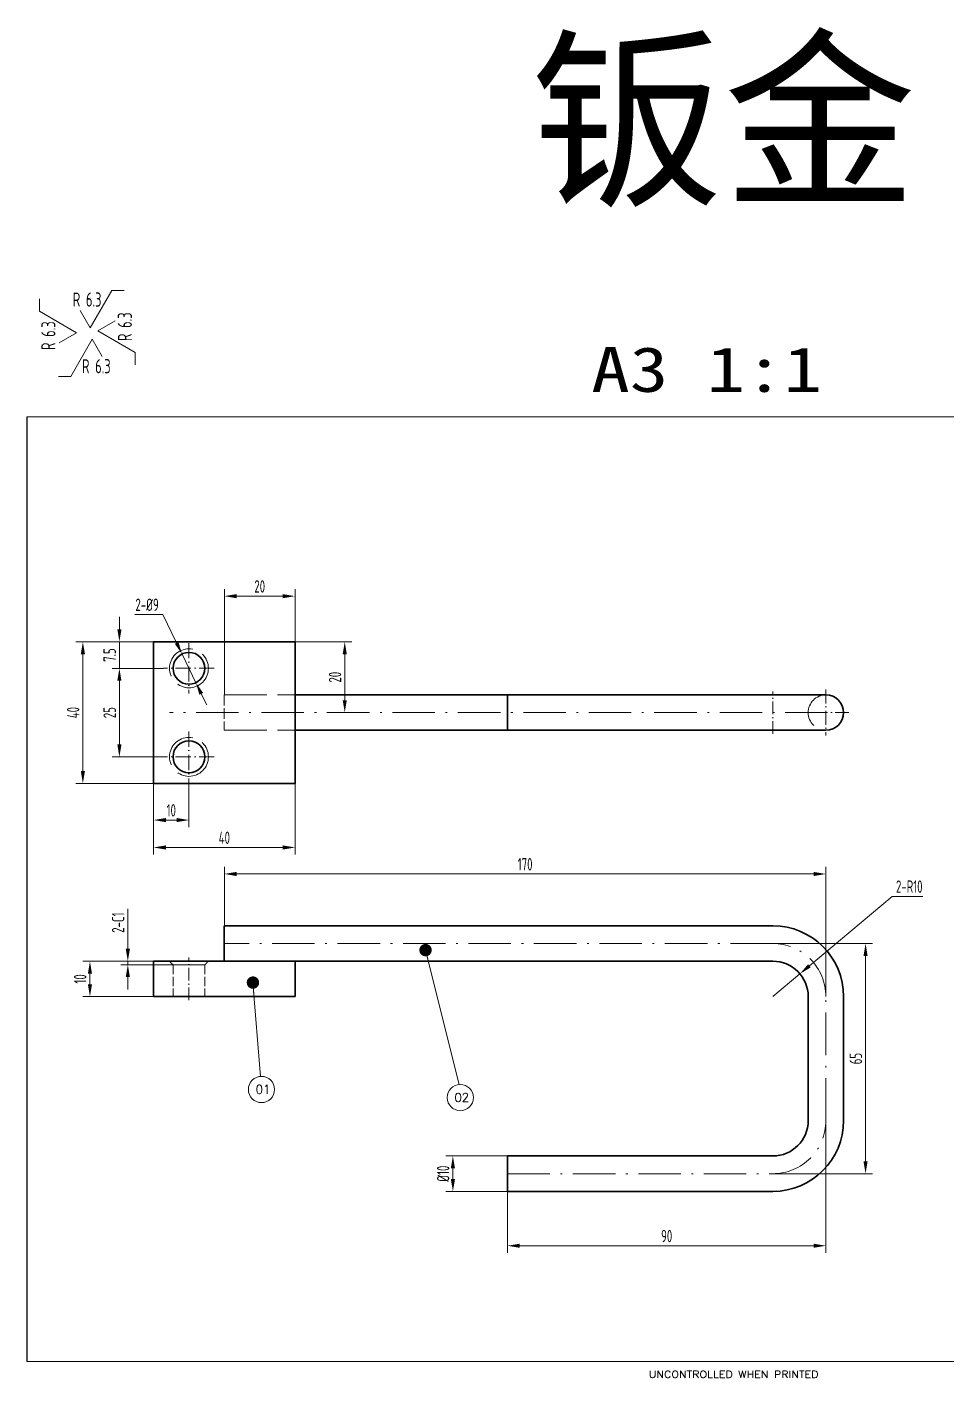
# Model space of a CAD drawing. Header units: inches. Extents: x 8574 to 12968, y 11160 to 11554.
# Drawn here: x 11660.4 to 11920.1, y 11160.1 to 11541.6 of the extents above; entities that cross this region are included whole.
import ezdxf

# ---------------------------------------------------------------- set-up
doc = ezdxf.new("R2010")
doc.units = ezdxf.units.IN
doc.header["$MEASUREMENT"] = 0
for name, pattern in [('AM_ISO02W050', [7.5, 6, -1.5]), ('AM_ISO08W050', [18, 12, -1.5, 3, -1.5]), ('DASHDOT', [18.5, 12, -3, 0.5, -3]), ('DASHED', [15, 12, -3])]:
    doc.linetypes.add(name, pattern=pattern)
for name, color, linetype, lineweight in [('123', 1, 'Continuous', 18), ('AM_7', 4, 'AM_ISO08W050', 25), ('AM_HID', 7, 'AM_ISO02W050', 25), ('AM_VIS', 1, 'Continuous', 50), ('尺寸', 3, 'Continuous', 20), ('文字', 3, 'Continuous', 25), ('标注', 3, 'Continuous', 20)]:
    doc.layers.add(name, color=color, linetype=linetype, lineweight=lineweight)
doc.layers.add('254', color=7, linetype='Continuous', true_color=0xffffff)
doc.styles.add('blockfont', font='simplex.shx')
doc.styles.add('hztxt', font='ISOCP.SHX', dxfattribs={"width": 0.707, "bigfont": 'hztxt.shx'})
doc.styles.add('leroy', font='simplex.shx')
doc.dimstyles.new('cbwee1-1', dxfattribs={"dimtxt": 3.5, "dimasz": 3.5, "dimexe": 2, "dimexo": 0, "dimgap": 1, "dimtad": 1, "dimdsep": 46, "dimtxsty": 'hztxt', "dimcen": 0, "dimclrd": 256, "dimclre": 256, "dimclrt": 256, "dimazin": 2, "dimtp": 0.1, "dimtm": 0.1, "dimtfac": 0.71, "dimtmove": 0, "dimatfit": 3, "dimfxl": 0, "dimlwd": 20, "dimlwe": 20, "dimarcsym": 0})
doc.dimstyles.new('cbwee1-1$0', dxfattribs={"dimtxt": 3.5, "dimasz": 3.5, "dimexe": 2, "dimexo": 0, "dimgap": 1, "dimtad": 1, "dimdsep": 46, "dimtxsty": 'hztxt', "dimcen": 0, "dimclrd": 256, "dimclre": 256, "dimclrt": 256, "dimazin": 2, "dimtp": 0.1, "dimtm": 0.1, "dimtfac": 0.71, "dimtmove": 0, "dimatfit": 3, "dimfxl": 0, "dimlwd": 20, "dimlwe": 20, "dimarcsym": 0})
doc.dimstyles.new('cbwee1-1$3', dxfattribs={"dimtxt": 3.5, "dimasz": 3.5, "dimexe": 2, "dimexo": 0, "dimgap": 1, "dimtad": 1, "dimtih": 1, "dimtoh": 1, "dimdsep": 46, "dimtxsty": 'hztxt', "dimcen": 0, "dimclrd": 256, "dimclre": 256, "dimclrt": 256, "dimazin": 2, "dimtp": 0.1, "dimtm": 0.1, "dimtfac": 0.71, "dimtmove": 0, "dimatfit": 3, "dimfxl": 0, "dimlwd": 20, "dimlwe": 20, "dimarcsym": 0})
doc.dimstyles.new('cbwee1-1$4', dxfattribs={"dimtxt": 3.5, "dimasz": 3.5, "dimexe": 2, "dimexo": 0, "dimgap": 1, "dimtad": 1, "dimtih": 1, "dimtoh": 1, "dimdsep": 46, "dimtxsty": 'hztxt', "dimcen": 0, "dimclrd": 256, "dimclre": 256, "dimclrt": 256, "dimazin": 2, "dimtp": 0.1, "dimtm": 0.1, "dimtfac": 0.71, "dimtmove": 0, "dimatfit": 3, "dimfxl": 0, "dimlwd": 20, "dimlwe": 20, "dimarcsym": 0})

# ---------------------------------------------------------------- blocks, each defined once
blk = doc.blocks.new('lingjiantuA4-1')
at = {"layer": '254', "color": 5, "linetype": 'Continuous', "lineweight": 18}
for p, q in [((3852.88, 11893.1), (4259.25, 11893.1)), ((3852.88, 11626.4), (3852.88, 11893.1)), ((4259.25, 11626.4), (3852.88, 11626.4))]:
    blk.add_line(p, q, dxfattribs=at)
at = {"layer": '254', "color": 4, "linetype": 'Continuous', "lineweight": 13, "insert": (4028.59, 11621.72), "char_height": 1.9763, "attachment_point": 7, "line_spacing_factor": 0.903614, "style": 'blockfont'}
blk.add_mtext('\\W1.1578;UNCONTROLLED WHEN PRINTED', dxfattribs=at)
blk = doc.blocks.new('OB-A4')
at = {"layer": '尺寸', "color": 237}
blk.add_lwpolyline([(0, 0.66), (406.37, 0.66), (406.37, -266.05), (0, -266.05)], close=True, dxfattribs=at)
blk = doc.blocks.new('6.3-1')
at = {"layer": '标注'}
for p, q in [((0, 0), (-6.06, -10.5)), ((0, 0), (2.83, -4.9)), ((-6.06, -10.5), (-9.56, -10.5))]:
    blk.add_line(p, q, dxfattribs=at)
at = {"layer": '文字', "style": 'hztxt', "width": 0.707}
blk.add_text('R 6.3', height=4, dxfattribs=at).set_placement((-2.86, -9.61))
blk = doc.blocks.new('6.3-2')
at = {"layer": '标注'}
for p, q in [((0, 0), (4.9, 2.83)), ((0, 0), (10.5, -6.06)), ((10.5, -6.06), (10.5, -9.56))]:
    blk.add_line(p, q, dxfattribs=at)
at = {"layer": '文字', "style": 'hztxt', "width": 0.707}
blk.add_text('R 6.3', height=4, rotation=90, dxfattribs=at).set_placement((9.61, -2.86))
blk = doc.blocks.new('6.3-3')
at = {"layer": '标注'}
for p, q in [((0, 0), (6.06, 10.5)), ((6.06, 10.5), (9.56, 10.5)), ((0, 0), (-2.83, 4.9))]:
    blk.add_line(p, q, dxfattribs=at)
at = {"layer": '文字', "style": 'hztxt', "width": 0.707}
blk.add_text('R 6.3', height=4, dxfattribs=at).set_placement((-4.92, 5.96))
blk = doc.blocks.new('6.3-4')
at = {"layer": '标注'}
for p, q in [((-10.5, 6.06), (-10.5, 9.56)), ((0, 0), (-10.5, 6.06)), ((0, 0), (-4.9, -2.83))]:
    blk.add_line(p, q, dxfattribs=at)
at = {"layer": '文字', "style": 'hztxt', "width": 0.707}
blk.add_text('R 6.3', height=4, rotation=90, dxfattribs=at).set_placement((-5.96, -4.88))
blk = doc.blocks.new('*D197')
at = {"layer": 'Defpoints', "color": 0, "ltscale": 0.5}
for p in [(11696.13, 11367.98), (11686.47, 11360.48), (11698.98, 11360.48)]:
    blk.add_point(p, dxfattribs=at)
at = {"layer": '尺寸', "lineweight": 20, "ltscale": 0.5}
for p, q in [((11686.47, 11371.48), (11686.47, 11374.98)), ((11696.13, 11367.98), (11684.47, 11367.98)), ((11686.47, 11367.98), (11686.47, 11360.48)), ((11698.98, 11360.48), (11684.47, 11360.48)), ((11686.47, 11356.98), (11686.47, 11353.48))]:
    blk.add_line(p, q, dxfattribs=at)
at = {"layer": '尺寸', "ltscale": 0.5}
for points in [[(11685.89, 11371.48), (11687.06, 11371.48), (11686.47, 11367.98)], [(11685.89, 11356.98), (11687.06, 11356.98), (11686.47, 11360.48)]]:
    blk.add_solid(points, dxfattribs=at)
at = {"layer": '尺寸', "ltscale": 0.5, "insert": (11683.72, 11364.23), "char_height": 3.5, "attachment_point": 5, "rotation": 90, "style": 'hztxt'}
blk.add_mtext('7.5', dxfattribs=at)
blk = doc.blocks.new('*D198')
at = {"layer": 'Defpoints', "color": 0, "ltscale": 0.5}
for p in [(11691.72, 11360.48), (11686.47, 11335.48), (11698.98, 11335.48)]:
    blk.add_point(p, dxfattribs=at)
at = {"layer": '尺寸', "lineweight": 20, "ltscale": 0.5}
for p, q in [((11691.72, 11360.48), (11684.47, 11360.48)), ((11686.47, 11356.98), (11686.47, 11338.98)), ((11698.98, 11335.48), (11684.47, 11335.48))]:
    blk.add_line(p, q, dxfattribs=at)
at = {"layer": '尺寸', "ltscale": 0.5}
for points in [[(11685.89, 11356.98), (11687.06, 11356.98), (11686.47, 11360.48)], [(11685.89, 11338.98), (11687.06, 11338.98), (11686.47, 11335.48)]]:
    blk.add_solid(points, dxfattribs=at)
at = {"layer": '尺寸', "ltscale": 0.5, "insert": (11683.72, 11347.98), "char_height": 3.5, "attachment_point": 5, "rotation": 90, "style": 'hztxt'}
blk.add_mtext('25', dxfattribs=at)
blk = doc.blocks.new('*D199')
at = {"layer": 'Defpoints', "color": 0, "ltscale": 0.5}
for p in [(11696.13, 11367.98), (11676.15, 11327.98), (11696.13, 11327.98)]:
    blk.add_point(p, dxfattribs=at)
at = {"layer": '尺寸', "lineweight": 20, "ltscale": 0.5}
for p, q in [((11696.13, 11367.98), (11674.15, 11367.98)), ((11676.15, 11364.48), (11676.15, 11331.48)), ((11696.13, 11327.98), (11674.15, 11327.98))]:
    blk.add_line(p, q, dxfattribs=at)
at = {"layer": '尺寸', "ltscale": 0.5}
for points in [[(11675.57, 11364.48), (11676.74, 11364.48), (11676.15, 11367.98)], [(11675.57, 11331.48), (11676.74, 11331.48), (11676.15, 11327.98)]]:
    blk.add_solid(points, dxfattribs=at)
at = {"layer": '尺寸', "ltscale": 0.5, "insert": (11673.4, 11347.98), "char_height": 3.5, "attachment_point": 5, "rotation": 90, "style": 'hztxt'}
blk.add_mtext('40', dxfattribs=at)
blk = doc.blocks.new('*D200')
at = {"layer": 'Defpoints', "color": 0, "ltscale": 0.5}
for p in [(11696.13, 11327.98), (11706.13, 11328.33), (11696.13, 11317.64)]:
    blk.add_point(p, dxfattribs=at)
at = {"layer": '尺寸', "lineweight": 20, "ltscale": 0.5}
for p, q in [((11696.13, 11327.98), (11696.13, 11315.64)), ((11706.13, 11328.33), (11706.13, 11315.64)), ((11702.63, 11317.64), (11699.63, 11317.64))]:
    blk.add_line(p, q, dxfattribs=at)
at = {"layer": '尺寸', "ltscale": 0.5}
for points in [[(11699.63, 11318.22), (11699.63, 11317.05), (11696.13, 11317.64)], [(11702.63, 11318.22), (11702.63, 11317.05), (11706.13, 11317.64)]]:
    blk.add_solid(points, dxfattribs=at)
at = {"layer": '尺寸', "ltscale": 0.5, "insert": (11701.13, 11320.39), "char_height": 3.5, "attachment_point": 5, "style": 'hztxt'}
blk.add_mtext('10', dxfattribs=at)
blk = doc.blocks.new('*D201')
at = {"layer": 'Defpoints', "color": 0, "ltscale": 0.5}
for p in [(11696.13, 11327.98), (11736.13, 11327.98), (11736.13, 11309.9)]:
    blk.add_point(p, dxfattribs=at)
at = {"layer": '尺寸', "lineweight": 20, "ltscale": 0.5}
for p, q in [((11696.13, 11327.98), (11696.13, 11307.9)), ((11736.13, 11327.98), (11736.13, 11307.9)), ((11699.63, 11309.9), (11732.63, 11309.9))]:
    blk.add_line(p, q, dxfattribs=at)
at = {"layer": '尺寸', "ltscale": 0.5}
for points in [[(11699.63, 11310.49), (11699.63, 11309.32), (11696.13, 11309.9)], [(11732.63, 11310.49), (11732.63, 11309.32), (11736.13, 11309.9)]]:
    blk.add_solid(points, dxfattribs=at)
at = {"layer": '尺寸', "ltscale": 0.5, "insert": (11716.13, 11312.65), "char_height": 3.5, "attachment_point": 5, "style": 'hztxt'}
blk.add_mtext('40', dxfattribs=at)
blk = doc.blocks.new('*D202')
at = {"layer": 'Defpoints', "color": 0, "ltscale": 0.5}
for p in [(11736.13, 11380.86), (11736.13, 11367.98), (11716.13, 11352.98)]:
    blk.add_point(p, dxfattribs=at)
at = {"layer": '尺寸', "lineweight": 20, "ltscale": 0.5}
for p, q in [((11716.13, 11352.98), (11716.13, 11382.86)), ((11719.63, 11380.86), (11732.63, 11380.86)), ((11736.13, 11367.98), (11736.13, 11382.86))]:
    blk.add_line(p, q, dxfattribs=at)
at = {"layer": '尺寸', "ltscale": 0.5}
for points in [[(11719.63, 11381.44), (11719.63, 11380.28), (11716.13, 11380.86)], [(11732.63, 11381.44), (11732.63, 11380.28), (11736.13, 11380.86)]]:
    blk.add_solid(points, dxfattribs=at)
at = {"layer": '尺寸', "ltscale": 0.5, "insert": (11726.13, 11383.61), "char_height": 3.5, "attachment_point": 5, "style": 'hztxt'}
blk.add_mtext('20', dxfattribs=at)
blk = doc.blocks.new('*D203')
at = {"layer": 'Defpoints', "color": 0, "ltscale": 0.5}
for p in [(11736.13, 11367.98), (11750.16, 11347.98), (11751.97, 11347.98)]:
    blk.add_point(p, dxfattribs=at)
at = {"layer": '尺寸', "lineweight": 20, "ltscale": 0.5}
for p, q in [((11736.13, 11367.98), (11752.16, 11367.98)), ((11750.16, 11364.48), (11750.16, 11351.48)), ((11751.97, 11347.98), (11748.16, 11347.98))]:
    blk.add_line(p, q, dxfattribs=at)
at = {"layer": '尺寸', "ltscale": 0.5}
for points in [[(11749.58, 11364.48), (11750.74, 11364.48), (11750.16, 11367.98)], [(11749.58, 11351.48), (11750.74, 11351.48), (11750.16, 11347.98)]]:
    blk.add_solid(points, dxfattribs=at)
at = {"layer": '尺寸', "ltscale": 0.5, "insert": (11747.41, 11357.98), "char_height": 3.5, "attachment_point": 5, "rotation": 90, "style": 'hztxt'}
blk.add_mtext('20', dxfattribs=at)
blk = doc.blocks.new('*D204')
at = {"layer": 'Defpoints', "color": 0, "ltscale": 0.5}
for p in [(11696.13, 11277.78), (11678.15, 11267.78), (11696.13, 11267.78)]:
    blk.add_point(p, dxfattribs=at)
at = {"layer": '尺寸', "lineweight": 20, "ltscale": 0.5}
for p, q in [((11696.13, 11277.78), (11676.15, 11277.78)), ((11678.15, 11274.28), (11678.15, 11271.28)), ((11696.13, 11267.78), (11676.15, 11267.78))]:
    blk.add_line(p, q, dxfattribs=at)
at = {"layer": '尺寸', "ltscale": 0.5}
for points in [[(11677.57, 11274.28), (11678.73, 11274.28), (11678.15, 11277.78)], [(11677.57, 11271.28), (11678.73, 11271.28), (11678.15, 11267.78)]]:
    blk.add_solid(points, dxfattribs=at)
at = {"layer": '尺寸', "ltscale": 0.5, "insert": (11675.4, 11272.78), "char_height": 3.5, "attachment_point": 5, "rotation": 90, "style": 'hztxt'}
blk.add_mtext('10', dxfattribs=at)
blk = doc.blocks.new('*D205')
at = {"layer": 'Defpoints', "color": 0, "ltscale": 0.5}
for p in [(11688.86, 11277.78), (11696.13, 11277.78), (11701.63, 11276.78)]:
    blk.add_point(p, dxfattribs=at)
at = {"layer": '尺寸', "lineweight": 20, "ltscale": 0.5}
for p, q in [((11688.86, 11281.28), (11688.86, 11292.54)), ((11696.13, 11277.78), (11686.86, 11277.78)), ((11701.63, 11276.78), (11686.86, 11276.78)), ((11688.86, 11276.78), (11688.86, 11277.78)), ((11688.86, 11273.28), (11688.86, 11269.78))]:
    blk.add_line(p, q, dxfattribs=at)
at = {"layer": '尺寸', "ltscale": 0.5}
for points in [[(11688.27, 11281.28), (11689.44, 11281.28), (11688.86, 11277.78)], [(11688.27, 11273.28), (11689.44, 11273.28), (11688.86, 11276.78)]]:
    blk.add_solid(points, dxfattribs=at)
at = {"layer": '尺寸', "ltscale": 0.5, "insert": (11686.11, 11288.66), "char_height": 3.5, "attachment_point": 5, "rotation": 90, "style": 'hztxt'}
blk.add_mtext('2-C1', dxfattribs=at)
blk = doc.blocks.new('*D206')
at = {"layer": 'Defpoints', "color": 0, "ltscale": 0.5}
for p in [(11886.13, 11302.42), (11716.13, 11287.78), (11886.13, 11267.78)]:
    blk.add_point(p, dxfattribs=at)
at = {"layer": '尺寸', "lineweight": 20, "ltscale": 0.5}
for p, q in [((11716.13, 11287.78), (11716.13, 11304.42)), ((11886.13, 11267.78), (11886.13, 11304.42)), ((11719.63, 11302.42), (11882.63, 11302.42))]:
    blk.add_line(p, q, dxfattribs=at)
at = {"layer": '尺寸', "ltscale": 0.5}
for points in [[(11719.63, 11303), (11719.63, 11301.83), (11716.13, 11302.42)], [(11882.63, 11303), (11882.63, 11301.83), (11886.13, 11302.42)]]:
    blk.add_solid(points, dxfattribs=at)
at = {"layer": '尺寸', "ltscale": 0.5, "insert": (11801.13, 11305.17), "char_height": 3.5, "attachment_point": 5, "style": 'hztxt'}
blk.add_mtext('170', dxfattribs=at)
blk = doc.blocks.new('*D207')
at = {"layer": 'Defpoints', "color": 0, "ltscale": 0.5}
for p in [(11871.13, 11282.78), (11871.13, 11217.78), (11897.34, 11217.78)]:
    blk.add_point(p, dxfattribs=at)
at = {"layer": '尺寸', "lineweight": 20, "ltscale": 0.5}
for p, q in [((11871.13, 11282.78), (11899.34, 11282.78)), ((11897.34, 11279.28), (11897.34, 11221.28)), ((11871.13, 11217.78), (11899.34, 11217.78))]:
    blk.add_line(p, q, dxfattribs=at)
at = {"layer": '尺寸', "ltscale": 0.5}
for points in [[(11896.76, 11279.28), (11897.92, 11279.28), (11897.34, 11282.78)], [(11896.76, 11221.28), (11897.92, 11221.28), (11897.34, 11217.78)]]:
    blk.add_solid(points, dxfattribs=at)
at = {"layer": '尺寸', "ltscale": 0.5, "insert": (11894.59, 11250.28), "char_height": 3.5, "attachment_point": 5, "rotation": 90, "style": 'hztxt'}
blk.add_mtext('65', dxfattribs=at)
blk = doc.blocks.new('*D208')
at = {"layer": 'Defpoints', "color": 0, "ltscale": 0.5}
for p in [(11886.13, 11232.78), (11796.13, 11212.78), (11886.13, 11197.43)]:
    blk.add_point(p, dxfattribs=at)
at = {"layer": '尺寸', "lineweight": 20, "ltscale": 0.5}
for p, q in [((11886.13, 11232.78), (11886.13, 11195.43)), ((11796.13, 11212.78), (11796.13, 11195.43)), ((11799.63, 11197.43), (11882.63, 11197.43))]:
    blk.add_line(p, q, dxfattribs=at)
at = {"layer": '尺寸', "ltscale": 0.5}
for points in [[(11799.63, 11198.02), (11799.63, 11196.85), (11796.13, 11197.43)], [(11882.63, 11198.02), (11882.63, 11196.85), (11886.13, 11197.43)]]:
    blk.add_solid(points, dxfattribs=at)
at = {"layer": '尺寸', "ltscale": 0.5, "insert": (11841.13, 11200.18), "char_height": 3.5, "attachment_point": 5, "style": 'hztxt'}
blk.add_mtext('90', dxfattribs=at)
blk = doc.blocks.new('*D209')
at = {"layer": 'Defpoints', "color": 0, "ltscale": 0.5}
for p in [(11780.72, 11222.78), (11796.13, 11222.78), (11796.13, 11212.78)]:
    blk.add_point(p, dxfattribs=at)
at = {"layer": '尺寸', "lineweight": 20, "ltscale": 0.5}
for p, q in [((11796.13, 11222.78), (11778.72, 11222.78)), ((11780.72, 11216.28), (11780.72, 11219.28)), ((11796.13, 11212.78), (11778.72, 11212.78))]:
    blk.add_line(p, q, dxfattribs=at)
at = {"layer": '尺寸', "ltscale": 0.5}
for points in [[(11780.14, 11219.28), (11781.31, 11219.28), (11780.72, 11222.78)], [(11780.14, 11216.28), (11781.31, 11216.28), (11780.72, 11212.78)]]:
    blk.add_solid(points, dxfattribs=at)
at = {"layer": '尺寸', "ltscale": 0.5, "insert": (11777.97, 11217.78), "char_height": 3.5, "attachment_point": 5, "rotation": 90, "style": 'hztxt'}
blk.add_mtext('%%c10', dxfattribs=at)
blk = doc.blocks.new('*D147')
at = {"layer": 'Defpoints', "color": 0, "ltscale": 0.5}
for p in [(11878.78, 11274.22), (11871.13, 11267.78)]:
    blk.add_point(p, dxfattribs=at)
at = {"layer": '尺寸', "linetype": 'ByBlock', "lineweight": 20, "ltscale": 0.5}
for p, q in [((11904.82, 11296.1), (11881.46, 11276.47)), ((11913.56, 11296.1), (11904.82, 11296.1)), ((11871.13, 11267.78), (11878.78, 11274.22))]:
    blk.add_line(p, q, dxfattribs=at)
at = {"layer": '尺寸', "ltscale": 0.5}
blk.add_solid([(11881.09, 11276.92), (11881.84, 11276.02), (11878.78, 11274.22)], dxfattribs=at)
at = {"layer": '尺寸', "ltscale": 0.5, "insert": (11909.69, 11298.85), "char_height": 3.5, "attachment_point": 5, "style": 'hztxt'}
blk.add_mtext('2-R10', dxfattribs=at)
blk = doc.blocks.new('*D220')
at = {"layer": 'Defpoints', "color": 0, "ltscale": 0.5}
for p in [(11704.17, 11364.53), (11708.09, 11356.43)]:
    blk.add_point(p, dxfattribs=at)
at = {"layer": '尺寸', "lineweight": 20, "ltscale": 0.5}
for p, q in [((11690.84, 11375.68), (11698.76, 11375.68)), ((11698.76, 11375.68), (11702.64, 11367.68)), ((11708.09, 11356.43), (11704.17, 11364.53)), ((11709.62, 11353.28), (11711.14, 11350.14))]:
    blk.add_line(p, q, dxfattribs=at)
at = {"layer": '尺寸', "ltscale": 0.5}
for points in [[(11703.16, 11367.94), (11702.11, 11367.43), (11704.17, 11364.53)], [(11710.14, 11353.54), (11709.09, 11353.03), (11708.09, 11356.43)]]:
    blk.add_solid(points, dxfattribs=at)
at = {"layer": '尺寸', "ltscale": 0.5, "insert": (11694.3, 11378.43), "char_height": 3.5, "attachment_point": 5, "style": 'hztxt'}
blk.add_mtext('2-%%c9', dxfattribs=at)

msp = doc.modelspace()

# ---------------------------------------------------------------- linework, layer by layer
at = {"layer": 'AM_7', "linetype": 'DASHDOT', "lineweight": 13, "ltscale": 0.357495}
for p, q in [((11706.128, 11367.633), (11706.128, 11353.334)), ((11706.128, 11342.633), (11706.128, 11328.334))]:
    msp.add_line(p, q, dxfattribs=at)
at = {"layer": 'AM_7', "linetype": 'DASHDOT', "lineweight": 13, "ltscale": 0.35752}
for p, q in [((11713.279, 11360.484), (11698.978, 11360.484)), ((11713.279, 11335.484), (11698.978, 11335.484))]:
    msp.add_line(p, q, dxfattribs=at)
at = {"layer": 'AM_7', "linetype": 'DASHDOT', "lineweight": 13, "ltscale": 0.3}
msp.add_line((11871.128, 11341.984), (11871.128, 11353.984), dxfattribs=at)
at = {"layer": 'AM_7', "linetype": 'DASHDOT', "lineweight": 13, "ltscale": 0.325}
for p, q in [((11886.128, 11354.484), (11886.128, 11341.484)), ((11892.628, 11347.984), (11879.628, 11347.984))]:
    msp.add_line(p, q, dxfattribs=at)
at = {"layer": 'AM_7', "linetype": 'DASHDOT', "lineweight": 13}
msp.add_line((11886.628, 11347.984), (11700.628, 11347.984), dxfattribs=at)
at = {"layer": 'AM_7', "linetype": 'DASHDOT', "lineweight": 13, "ltscale": 0.300012}
msp.add_line((11706.128, 11266.783), (11706.128, 11278.784), dxfattribs=at)
at = {"layer": 'AM_7', "linetype": 'DASHDOT', "lineweight": 13}
msp.add_lwpolyline([(11796.128, 11217.784), (11871.128, 11217.784, 0.4142136), (11886.128, 11232.784), (11886.128, 11267.784, 0.4142136), (11871.128, 11282.784), (11716.128, 11282.784)], format="xyb", dxfattribs=at)
at = {"layer": 'AM_HID', "linetype": 'DASHED', "lineweight": 13, "ltscale": 0.25}
msp.add_line((11716.128, 11352.984), (11716.128, 11342.984), dxfattribs=at)
at = {"layer": 'AM_HID', "linetype": 'DASHED', "lineweight": 13}
for p, q in [((11716.128, 11352.984), (11736.128, 11352.984)), ((11796.128, 11352.984), (11871.128, 11352.984)), ((11716.128, 11342.984), (11736.128, 11342.984)), ((11736.128, 11277.784), (11716.128, 11277.784))]:
    msp.add_line(p, q, dxfattribs=at)
at = {"layer": 'AM_HID', "linetype": 'DASHED', "lineweight": 13, "ltscale": 0.375}
msp.add_line((11871.128, 11352.984), (11886.128, 11352.984), dxfattribs=at)
at = {"layer": 'AM_HID', "linetype": 'DASHED', "lineweight": 13, "ltscale": 0.035355}
for p, q in [((11701.628, 11276.784), (11700.628, 11277.784)), ((11701.628, 11276.784), (11700.628, 11277.784)), ((11710.628, 11276.784), (11711.628, 11277.784)), ((11710.628, 11276.784), (11711.628, 11277.784))]:
    msp.add_line(p, q, dxfattribs=at)
at = {"layer": 'AM_HID', "linetype": 'DASHED', "lineweight": 13, "ltscale": 0.21123}
for p, q in [((11701.628, 11276.784), (11710.077, 11276.784)), ((11701.628, 11276.784), (11710.077, 11276.784)), ((11702.179, 11276.784), (11710.628, 11276.784)), ((11702.179, 11276.784), (11710.628, 11276.784))]:
    msp.add_line(p, q, dxfattribs=at)
at = {"layer": 'AM_HID', "linetype": 'DASHED', "lineweight": 13, "ltscale": 0.225}
for p, q in [((11701.628, 11276.784), (11701.628, 11267.784)), ((11701.628, 11276.784), (11701.628, 11267.784)), ((11710.628, 11276.784), (11710.628, 11267.784)), ((11710.628, 11276.784), (11710.628, 11267.784))]:
    msp.add_line(p, q, dxfattribs=at)
at = {"layer": 'AM_HID', "linetype": 'DASHED', "lineweight": 13}
for centre in [(11706.128, 11360.484), (11706.128, 11335.484)]:
    msp.add_circle(centre, 5.5, dxfattribs=at)
msp.add_arc((11886.128, 11347.984), 5, 90, 270, dxfattribs=at)
at = {"layer": 'AM_VIS', "lineweight": 35}
for p, q in [((11696.128, 11327.984), (11696.128, 11367.984)), ((11736.128, 11367.984), (11696.128, 11367.984)), ((11736.128, 11367.984), (11736.128, 11327.984)), ((11736.128, 11352.984), (11796.128, 11352.984)), ((11871.128, 11352.984), (11796.128, 11352.984)), ((11736.128, 11342.984), (11871.128, 11342.984)), ((11871.128, 11342.984), (11796.128, 11342.984)), ((11696.128, 11327.984), (11736.128, 11327.984)), ((11871.128, 11287.784), (11716.128, 11287.784)), ((11736.128, 11277.784), (11696.128, 11277.784)), ((11871.128, 11277.784), (11736.128, 11277.784)), ((11736.128, 11267.784), (11696.128, 11267.784)), ((11881.128, 11232.784), (11881.128, 11267.784)), ((11891.128, 11232.784), (11891.128, 11267.784)), ((11796.128, 11222.784), (11871.128, 11222.784)), ((11796.128, 11212.784), (11871.128, 11212.784))]:
    msp.add_line(p, q, dxfattribs=at)
at = {"layer": 'AM_VIS', "lineweight": 35, "ltscale": 0.25}
for p, q in [((11796.128, 11342.984), (11796.128, 11352.984)), ((11696.128, 11277.784), (11696.128, 11267.784)), ((11736.128, 11277.784), (11736.128, 11267.784))]:
    msp.add_line(p, q, dxfattribs=at)
at = {"layer": 'AM_VIS', "lineweight": 35, "ltscale": 0.375}
for p, q in [((11871.128, 11352.984), (11886.128, 11352.984)), ((11871.128, 11342.984), (11886.128, 11342.984)), ((11871.128, 11342.984), (11886.128, 11342.984))]:
    msp.add_line(p, q, dxfattribs=at)
at = {"layer": 'AM_VIS', "lineweight": 35, "ltscale": 0.125}
for p, q in [((11716.128, 11287.784), (11716.128, 11282.784)), ((11716.128, 11282.784), (11716.128, 11277.784)), ((11796.128, 11217.784), (11796.128, 11222.784)), ((11796.128, 11212.784), (11796.128, 11217.784))]:
    msp.add_line(p, q, dxfattribs=at)
at = {"layer": 'AM_VIS', "lineweight": 35}
for centre in [(11706.128, 11360.484), (11706.128, 11335.484)]:
    msp.add_circle(centre, 4.5, dxfattribs=at)
for centre, radius, start, end in [((11886.128, 11347.984), 5, 270, 90), ((11871.128, 11267.784), 20, 0, 90), ((11871.128, 11267.784), 10, 0, 90), ((11871.128, 11232.784), 10, 270, 0), ((11871.128, 11232.784), 20, 270, 0)]:
    msp.add_arc(centre, radius, start, end, dxfattribs=at)
at = {"layer": '尺寸', "ltscale": 0.5}
for centre in [(11726.623, 11241.561), (11782.811, 11239.277)]:
    msp.add_circle(centre, 3.706, dxfattribs=at)

# ---------------------------------------------------------------- block references
at = {"layer": '254'}
msp.add_blockref('lingjiantuA4-1', (7807.482, -461.627), dxfattribs=at)
at = {"layer": '尺寸'}
for name, p in [('6.3-4', (11674.368, 11455.251)), ('6.3-3', (11678.234, 11456.662)), ('6.3-2', (11680.407, 11455.757)), ('6.3-1', (11678.777, 11453.404))]:
    msp.add_blockref(name, p, dxfattribs=at)
at = {"layer": '尺寸', "color": 3}
msp.add_blockref('OB-A4', (11660.361, 11430.81), dxfattribs=at)

# ---------------------------------------------------------------- texts
at = {"layer": '123', "color": 1, "insert": (11819.828, 11438.34), "char_height": 12.7, "attachment_point": 7, "line_spacing_factor": 0.903614, "style": 'leroy'}
msp.add_mtext('{\\fSimSun|b0|i0|c134|p2;\\W1.2578;A3 1:1}', dxfattribs=at)
at = {"layer": '254', "color": 7, "style": 'blockfont', "width": 0.9609}
for s, p in [('01', (11724.995, 11240.348)), ('02', (11781.183, 11238.064))]:
    msp.add_text(s, height=2.5, dxfattribs=at).set_placement(p)
at = {"layer": '尺寸', "ltscale": 0.5, "insert": (11802.599, 11535.253), "char_height": 40, "width": 178.57435, "attachment_point": 1}
msp.add_mtext('{\\fSimSun|b0|i0|c134|p2;钣金}', dxfattribs=at)

# ---------------------------------------------------------------- dimensions: what is measured, and where the dimension line sits
at = {"layer": '尺寸', "ltscale": 0.5}
for base, p1, p2, picture, middle in [((11736.128, 11380.86), (11716.128, 11352.984), (11736.128, 11367.984), '*D202', (11726.128, 11383.61)), ((11696.128, 11317.637), (11706.128, 11328.334), (11696.128, 11327.984), '*D200', (11701.128, 11320.387)), ((11736.128, 11309.902), (11696.128, 11327.984), (11736.128, 11327.984), '*D201', (11716.128, 11312.652)), ((11886.128, 11302.417), (11716.128, 11287.784), (11886.128, 11267.784), '*D206', (11801.128, 11305.167)), ((11886.128, 11197.433), (11796.128, 11212.784), (11886.128, 11232.784), '*D208', (11841.128, 11200.183))]:
    dim = msp.add_linear_dim(base=base, p1=p1, p2=p2, dimstyle='cbwee1-1$0', dxfattribs=at)
    dim.commit()
    dim.dimension.update_dxf_attribs({"geometry": picture, "text_midpoint": middle})
dim = msp.add_diameter_dim_2p(p1=(11708.091, 11356.434), p2=(11704.165, 11364.533), dimstyle='cbwee1-1$3', override={"dimpost": '2-%%c<>'}, dxfattribs=at)
dim.commit()
dim.dimension.update_dxf_attribs({"geometry": '*D220', "text_midpoint": (11694.3, 11375.681), "dimtype": 163})
for base, p1, p2, picture, middle in [((11686.472, 11360.484), (11696.128, 11367.984), (11698.978, 11360.484), '*D197', (11683.722, 11364.234)), ((11676.152, 11327.984), (11696.128, 11367.984), (11696.128, 11327.984), '*D199', (11673.402, 11347.984)), ((11750.16, 11347.984), (11736.128, 11367.984), (11751.968, 11347.984), '*D203', (11747.41, 11357.984)), ((11686.472, 11335.484), (11691.725, 11360.484), (11698.978, 11335.484), '*D198', (11683.721, 11347.984)), ((11897.339, 11217.784), (11871.128, 11282.784), (11871.128, 11217.784), '*D207', (11894.589, 11250.284)), ((11678.151, 11267.784), (11696.128, 11277.784), (11696.128, 11267.784), '*D204', (11675.401, 11272.784))]:
    dim = msp.add_linear_dim(base=base, p1=p1, p2=p2, angle=90, dimstyle='cbwee1-1$0', dxfattribs=at)
    dim.commit()
    dim.dimension.update_dxf_attribs({"geometry": picture, "text_midpoint": middle})
dim = msp.add_radius_dim(center=(11871.128, 11267.784), mpoint=(11878.783, 11274.218), dimstyle='cbwee1-1$4', override={"dimpost": '2-R<>'}, dxfattribs=at)
dim.commit()
dim.dimension.update_dxf_attribs({"geometry": '*D147', "text_midpoint": (11909.688, 11296.103), "dimtype": 164})
for base, p1, p2, override, picture, middle in [((11688.858, 11277.784), (11701.628, 11276.784), (11696.128, 11277.784), {"dimpost": '2-C<>'}, '*D205', (11686.107, 11288.661)), ((11780.724, 11222.784), (11796.128, 11212.784), (11796.128, 11222.784), {"dimpost": '%%c<>'}, '*D209', (11777.974, 11217.784))]:
    dim = msp.add_linear_dim(base=base, p1=p1, p2=p2, angle=90, dimstyle='cbwee1-1$0', override=override, dxfattribs=at)
    dim.commit()
    dim.dimension.update_dxf_attribs({"geometry": picture, "text_midpoint": middle})

# ---------------------------------------------------------------- leaders
for points in [[(11772.991, 11280.913), (11782.517, 11242.972)], [(11724.22, 11271.744), (11726.329, 11245.256)]]:
    msp.add_leader(points, dimstyle='cbwee1-1', override={"dimgap": 1, "dimtad": 0, "dimldrblk": 'Dot'}, dxfattribs=at)

doc.saveas('drawing.dxf')
